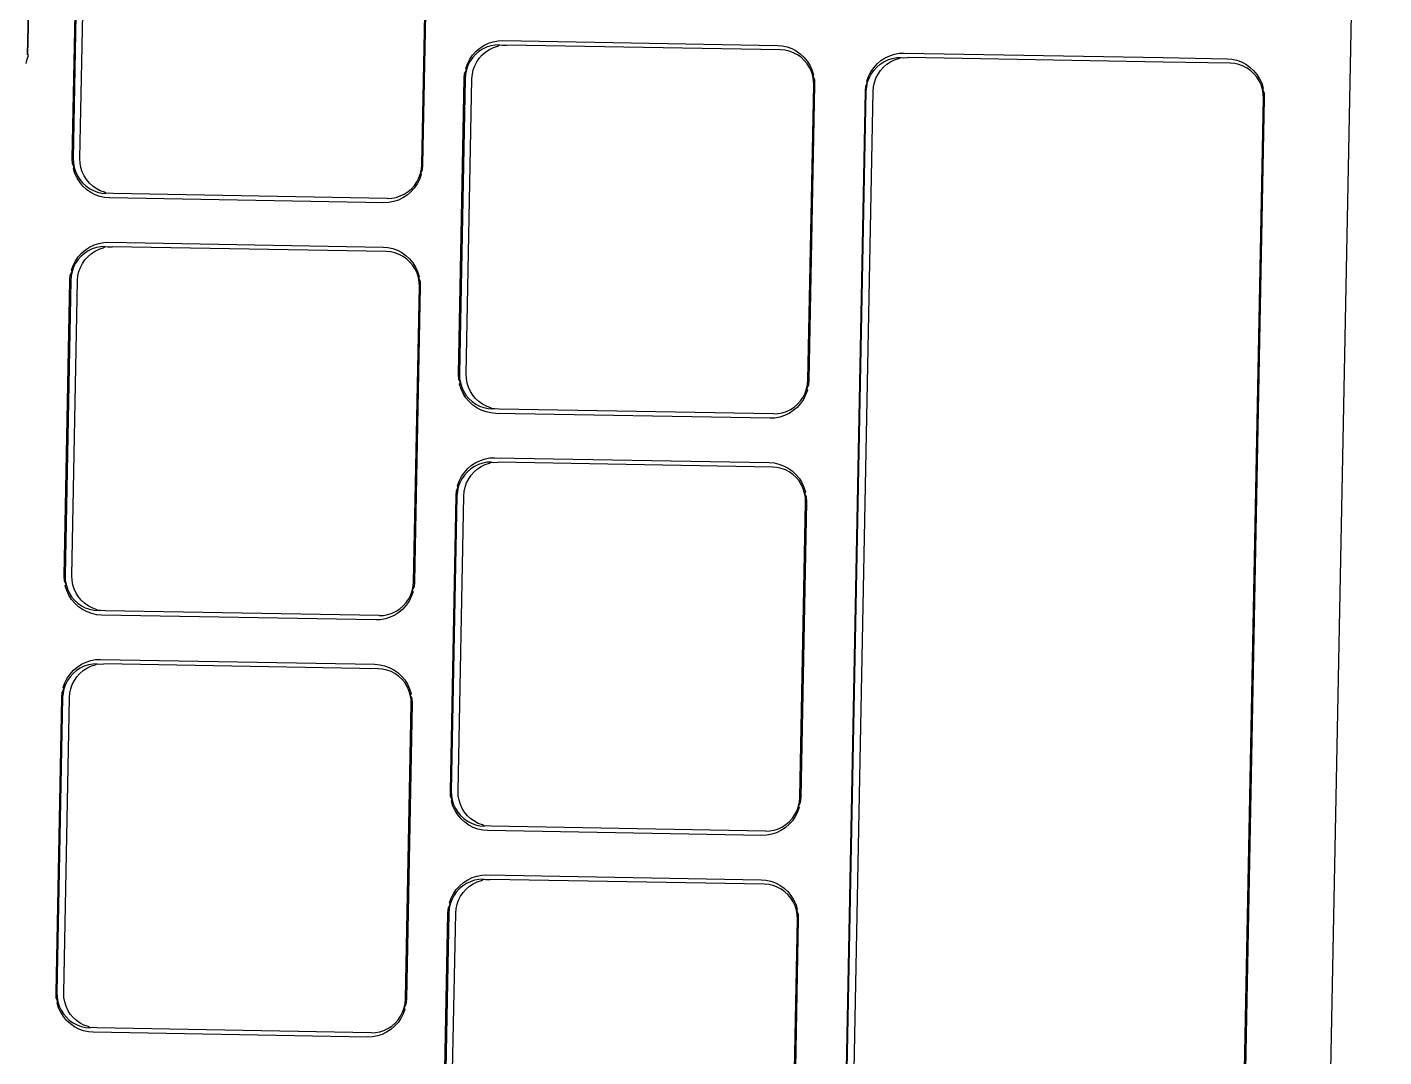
# Model space of a CAD drawing. Header units: millimetres. Extents: x 44692 to 659456, y -26273 to 96111.
# Drawn here: x 257829.9 to 257884.1, y -11850.7 to -11809.5 of the extents above; entities that cross this region are included whole.
import ezdxf

# ---------------------------------------------------------------- set-up
doc = ezdxf.new("R2010")
doc.units = ezdxf.units.MM
doc.header["$LTSCALE"] = 100
doc.layers.add('Muebles', color=112, linetype='Continuous')

msp = doc.modelspace()

# ---------------------------------------------------------------- linework, layer by layer
at = {"layer": 'Muebles'}
for p, q in [((257884.114, -11741.741), (257879.511, -11977.891)), ((257829.891, -11810.594), (257830.121, -11798.789)), ((257830.155, -11798.802), (257829.891, -11810.594)), ((257831.677, -11814.746), (257831.907, -11802.929)), ((257831.942, -11802.935), (257831.712, -11814.741)), ((257831.985, -11814.745), (257832.215, -11802.94)), ((257845.649, -11814.986), (257845.879, -11803.181)), ((257845.914, -11803.176), (257845.684, -11814.993)), ((257848.136, -11810.22), (257848.316, -11810.134)), ((257848.316, -11810.134), (257848.506, -11810.072)), ((257848.506, -11810.072), (257848.702, -11810.036)), ((257848.761, -11810.201), (257848.584, -11810.209)), ((257848.683, -11810.246), (257848.761, -11810.201)), ((257848.702, -11810.036), (257848.895, -11810.027)), ((257848.761, -11810.201), (257848.857, -11810.214)), ((257848.895, -11810.027), (257859.867, -11810.22)), ((257829.875, -11810.773), (257829.925, -11810.625)), ((257829.925, -11810.625), (257829.891, -11810.594)), ((257847.567, -11810.777), (257847.681, -11810.611)), ((257847.678, -11810.719), (257847.577, -11810.867)), ((257847.797, -11810.586), (257847.678, -11810.719)), ((257847.681, -11810.611), (257847.816, -11810.461)), ((257847.933, -11810.47), (257847.797, -11810.586)), ((257847.816, -11810.461), (257847.968, -11810.33)), ((257847.85, -11810.872), (257847.951, -11810.724)), ((257848.082, -11810.373), (257847.933, -11810.47)), ((257847.951, -11810.724), (257848.07, -11810.591)), ((257847.968, -11810.33), (257848.136, -11810.22)), ((257848.07, -11810.591), (257848.206, -11810.475)), ((257848.242, -11810.296), (257848.082, -11810.373)), ((257848.206, -11810.475), (257848.355, -11810.378)), ((257848.41, -11810.241), (257848.242, -11810.296)), ((257848.355, -11810.378), (257848.515, -11810.301)), ((257848.584, -11810.209), (257848.41, -11810.241)), ((257848.515, -11810.301), (257848.683, -11810.246)), ((257848.857, -11810.214), (257849.034, -11810.206)), ((257859.994, -11810.399), (257849.034, -11810.206)), ((257859.867, -11810.22), (257860.06, -11810.236)), ((257860.171, -11810.414), (257859.994, -11810.399)), ((257860.06, -11810.236), (257860.254, -11810.279)), ((257860.343, -11810.452), (257860.171, -11810.414)), ((257860.254, -11810.279), (257860.441, -11810.348)), ((257860.51, -11810.513), (257860.343, -11810.452)), ((257860.441, -11810.348), (257860.618, -11810.44)), ((257860.667, -11810.595), (257860.51, -11810.513)), ((257860.618, -11810.44), (257860.782, -11810.556)), ((257860.812, -11810.697), (257860.667, -11810.595)), ((257860.782, -11810.556), (257860.929, -11810.692)), ((257860.942, -11810.818), (257860.812, -11810.697)), ((257860.929, -11810.692), (257861.058, -11810.847)), ((257864.008, -11810.83), (257864.176, -11810.72)), ((257864.176, -11810.72), (257864.356, -11810.634)), ((257864.281, -11810.797), (257864.45, -11810.742)), ((257864.356, -11810.634), (257864.546, -11810.572)), ((257864.45, -11810.742), (257864.624, -11810.71)), ((257864.546, -11810.572), (257864.742, -11810.536)), ((257864.624, -11810.71), (257864.801, -11810.701)), ((257864.723, -11810.747), (257864.801, -11810.701)), ((257864.742, -11810.536), (257864.935, -11810.527)), ((257864.801, -11810.701), (257864.897, -11810.715)), ((257864.897, -11810.715), (257865.074, -11810.706)), ((257864.935, -11810.527), (257875.291, -11810.71)), ((257875.287, -11810.886), (257865.074, -11810.706)), ((257875.291, -11810.71), (257877.846, -11810.755)), ((257829.838, -11810.949), (257829.875, -11810.773)), ((257847.364, -11811.347), (257847.435, -11811.196)), ((257847.435, -11811.196), (257847.398, -11811.371)), ((257847.407, -11811.149), (257847.475, -11810.958)), ((257847.435, -11811.196), (257847.407, -11811.149)), ((257847.496, -11811.027), (257847.435, -11811.196)), ((257847.475, -11810.958), (257847.567, -11810.777)), ((257847.577, -11810.867), (257847.496, -11811.027)), ((257847.671, -11811.376), (257847.709, -11811.2)), ((257847.709, -11811.2), (257847.769, -11811.031)), ((257847.769, -11811.031), (257847.85, -11810.872)), ((257861.056, -11810.955), (257860.942, -11810.818)), ((257861.152, -11811.106), (257861.056, -11810.955)), ((257861.058, -11810.847), (257861.165, -11811.017)), ((257861.227, -11811.269), (257861.152, -11811.106)), ((257861.165, -11811.017), (257861.25, -11811.201)), ((257861.28, -11811.44), (257861.227, -11811.269)), ((257861.25, -11811.201), (257861.311, -11811.394)), ((257863.515, -11811.458), (257863.607, -11811.278)), ((257863.607, -11811.278), (257863.721, -11811.111)), ((257863.617, -11811.367), (257863.718, -11811.22)), ((257863.718, -11811.22), (257863.837, -11811.087)), ((257863.721, -11811.111), (257863.855, -11810.961)), ((257863.837, -11811.087), (257863.972, -11810.97)), ((257863.855, -11810.961), (257864.008, -11810.83)), ((257863.89, -11811.372), (257863.991, -11811.224)), ((257863.972, -11810.97), (257864.121, -11810.873)), ((257863.991, -11811.224), (257864.11, -11811.091)), ((257864.11, -11811.091), (257864.245, -11810.975)), ((257864.121, -11810.873), (257864.281, -11810.797)), ((257864.245, -11810.975), (257864.394, -11810.878)), ((257864.394, -11810.878), (257864.554, -11810.801)), ((257864.554, -11810.801), (257864.723, -11810.747)), ((257877.974, -11810.934), (257875.287, -11810.886)), ((257877.846, -11810.755), (257878.039, -11810.771)), ((257878.15, -11810.948), (257877.974, -11810.934)), ((257878.039, -11810.771), (257878.233, -11810.814)), ((257878.322, -11810.987), (257878.15, -11810.948)), ((257878.233, -11810.814), (257878.42, -11810.882)), ((257878.489, -11811.047), (257878.322, -11810.987)), ((257878.42, -11810.882), (257878.597, -11810.975)), ((257878.646, -11811.129), (257878.489, -11811.047)), ((257878.597, -11810.975), (257878.761, -11811.09)), ((257878.791, -11811.232), (257878.646, -11811.129)), ((257878.761, -11811.09), (257878.908, -11811.226)), ((257878.921, -11811.353), (257878.791, -11811.232)), ((257878.908, -11811.226), (257879.037, -11811.381)), ((257847.117, -11823.361), (257847.348, -11811.544)), ((257847.383, -11811.55), (257847.152, -11823.356)), ((257847.348, -11811.544), (257847.364, -11811.347)), ((257847.398, -11811.371), (257847.383, -11811.55)), ((257847.425, -11823.36), (257847.656, -11811.555)), ((257847.656, -11811.555), (257847.671, -11811.376)), ((257861.089, -11823.601), (257861.319, -11811.796)), ((257861.355, -11811.791), (257861.124, -11823.608)), ((257861.311, -11811.394), (257861.28, -11811.44)), ((257861.311, -11811.617), (257861.28, -11811.44)), ((257861.28, -11811.44), (257861.346, -11811.594)), ((257861.319, -11811.796), (257861.311, -11811.617)), ((257861.346, -11811.594), (257861.355, -11811.791)), ((257863.404, -11811.848), (257863.475, -11811.696)), ((257863.437, -11811.872), (257863.475, -11811.696)), ((257863.447, -11811.649), (257863.515, -11811.458)), ((257863.475, -11811.696), (257863.447, -11811.649)), ((257863.475, -11811.696), (257863.535, -11811.527)), ((257863.535, -11811.527), (257863.617, -11811.367)), ((257863.71, -11811.876), (257863.748, -11811.701)), ((257863.748, -11811.701), (257863.808, -11811.532)), ((257863.808, -11811.532), (257863.89, -11811.372)), ((257879.035, -11811.49), (257878.921, -11811.353)), ((257879.131, -11811.641), (257879.035, -11811.49)), ((257879.037, -11811.381), (257879.144, -11811.552)), ((257879.206, -11811.803), (257879.131, -11811.641)), ((257879.144, -11811.552), (257879.229, -11811.735)), ((257879.259, -11811.974), (257879.206, -11811.803)), ((257879.229, -11811.735), (257879.29, -11811.929)), ((257861.857, -11890.534), (257863.387, -11812.044)), ((257861.893, -11890.529), (257863.422, -11812.051)), ((257862.166, -11890.534), (257863.695, -11812.055)), ((257863.387, -11812.044), (257863.404, -11811.848)), ((257863.422, -11812.051), (257863.437, -11811.872)), ((257863.695, -11812.055), (257863.71, -11811.876)), ((257877.769, -11890.809), (257879.298, -11812.331)), ((257879.334, -11812.325), (257877.804, -11890.815)), ((257879.29, -11811.929), (257879.259, -11811.974)), ((257879.29, -11812.151), (257879.259, -11811.974)), ((257879.259, -11811.974), (257879.325, -11812.128)), ((257879.298, -11812.331), (257879.29, -11812.151)), ((257879.325, -11812.128), (257879.334, -11812.325)), ((257831.685, -11814.943), (257831.677, -11814.746)), ((257831.751, -11815.097), (257831.685, -11814.943)), ((257831.712, -11814.741), (257831.72, -11814.92)), ((257831.72, -11814.92), (257831.751, -11815.097)), ((257831.993, -11814.925), (257831.985, -11814.745)), ((257832.024, -11815.102), (257831.993, -11814.925)), ((257845.634, -11815.165), (257845.649, -11814.986)), ((257845.684, -11814.993), (257845.667, -11815.189)), ((257831.721, -11815.143), (257831.751, -11815.097)), ((257831.781, -11815.336), (257831.721, -11815.143)), ((257831.751, -11815.097), (257831.804, -11815.268)), ((257831.866, -11815.519), (257831.781, -11815.336)), ((257831.804, -11815.268), (257831.879, -11815.43)), ((257831.973, -11815.69), (257831.866, -11815.519)), ((257831.879, -11815.43), (257831.975, -11815.581)), ((257831.975, -11815.581), (257832.089, -11815.719)), ((257832.077, -11815.273), (257832.024, -11815.102)), ((257832.153, -11815.435), (257832.077, -11815.273)), ((257832.248, -11815.586), (257832.153, -11815.435)), ((257832.362, -11815.723), (257832.248, -11815.586)), ((257845.454, -11815.67), (257845.535, -11815.51)), ((257845.556, -11815.579), (257845.464, -11815.759)), ((257845.535, -11815.51), (257845.596, -11815.341)), ((257845.624, -11815.388), (257845.556, -11815.579)), ((257845.596, -11815.341), (257845.634, -11815.165)), ((257845.667, -11815.189), (257845.596, -11815.341)), ((257845.596, -11815.341), (257845.624, -11815.388)), ((257832.102, -11815.845), (257831.973, -11815.69)), ((257832.089, -11815.719), (257832.219, -11815.839)), ((257832.249, -11815.981), (257832.102, -11815.845)), ((257832.219, -11815.839), (257832.364, -11815.942)), ((257832.413, -11816.096), (257832.249, -11815.981)), ((257832.492, -11815.844), (257832.362, -11815.723)), ((257832.364, -11815.942), (257832.521, -11816.024)), ((257832.59, -11816.189), (257832.413, -11816.096)), ((257832.637, -11815.947), (257832.492, -11815.844)), ((257832.521, -11816.024), (257832.688, -11816.085)), ((257832.795, -11816.029), (257832.637, -11815.947)), ((257832.688, -11816.085), (257832.86, -11816.123)), ((257832.961, -11816.089), (257832.795, -11816.029)), ((257832.86, -11816.123), (257833.037, -11816.138)), ((257833.037, -11816.138), (257832.961, -11816.089)), ((257833.134, -11816.128), (257833.037, -11816.138)), ((257833.31, -11816.142), (257833.134, -11816.128)), ((257844.27, -11816.336), (257833.31, -11816.142)), ((257844.789, -11816.24), (257844.95, -11816.164)), ((257844.95, -11816.164), (257845.099, -11816.067)), ((257845.216, -11816.076), (257845.063, -11816.207)), ((257845.099, -11816.067), (257845.234, -11815.95)), ((257845.35, -11815.926), (257845.216, -11816.076)), ((257845.234, -11815.95), (257845.353, -11815.817)), ((257845.464, -11815.759), (257845.35, -11815.926)), ((257845.353, -11815.817), (257845.454, -11815.67)), ((257832.777, -11816.257), (257832.59, -11816.189)), ((257832.971, -11816.3), (257832.777, -11816.257)), ((257833.164, -11816.316), (257832.971, -11816.3)), ((257844.136, -11816.51), (257833.164, -11816.316)), ((257844.329, -11816.501), (257844.136, -11816.51)), ((257844.27, -11816.336), (257844.447, -11816.327)), ((257844.525, -11816.465), (257844.329, -11816.501)), ((257844.447, -11816.327), (257844.621, -11816.295)), ((257844.715, -11816.403), (257844.525, -11816.465)), ((257844.621, -11816.295), (257844.789, -11816.24)), ((257844.895, -11816.317), (257844.715, -11816.403)), ((257845.063, -11816.207), (257844.895, -11816.317)), ((257832.202, -11818.392), (257832.37, -11818.283)), ((257832.37, -11818.283), (257832.551, -11818.196)), ((257832.645, -11818.304), (257832.476, -11818.359)), ((257832.551, -11818.196), (257832.74, -11818.135)), ((257832.819, -11818.272), (257832.645, -11818.304)), ((257832.74, -11818.135), (257832.936, -11818.099)), ((257832.749, -11818.364), (257832.918, -11818.309)), ((257832.995, -11818.264), (257832.819, -11818.272)), ((257832.918, -11818.309), (257832.995, -11818.264)), ((257832.936, -11818.099), (257833.13, -11818.089)), ((257832.995, -11818.264), (257833.092, -11818.277)), ((257833.092, -11818.277), (257833.268, -11818.268)), ((257833.13, -11818.089), (257844.101, -11818.283)), ((257844.229, -11818.462), (257833.268, -11818.268)), ((257844.101, -11818.283), (257844.294, -11818.299)), ((257844.294, -11818.299), (257844.488, -11818.342)), ((257831.709, -11819.02), (257831.801, -11818.84)), ((257831.801, -11818.84), (257831.915, -11818.673)), ((257831.912, -11818.782), (257831.811, -11818.929)), ((257832.032, -11818.649), (257831.912, -11818.782)), ((257831.915, -11818.673), (257832.05, -11818.523)), ((257832.167, -11818.533), (257832.032, -11818.649)), ((257832.05, -11818.523), (257832.202, -11818.392)), ((257832.084, -11818.934), (257832.185, -11818.787)), ((257832.316, -11818.436), (257832.167, -11818.533)), ((257832.185, -11818.787), (257832.305, -11818.654)), ((257832.305, -11818.654), (257832.44, -11818.538)), ((257832.476, -11818.359), (257832.316, -11818.436)), ((257832.44, -11818.538), (257832.589, -11818.44)), ((257832.589, -11818.44), (257832.749, -11818.364)), ((257844.405, -11818.477), (257844.229, -11818.462)), ((257844.578, -11818.515), (257844.405, -11818.477)), ((257844.488, -11818.342), (257844.676, -11818.41)), ((257844.744, -11818.575), (257844.578, -11818.515)), ((257844.676, -11818.41), (257844.853, -11818.503)), ((257844.901, -11818.658), (257844.744, -11818.575)), ((257844.853, -11818.503), (257845.016, -11818.618)), ((257845.046, -11818.76), (257844.901, -11818.658)), ((257845.016, -11818.618), (257845.163, -11818.755)), ((257845.177, -11818.881), (257845.046, -11818.76)), ((257845.163, -11818.755), (257845.292, -11818.909)), ((257845.291, -11819.018), (257845.177, -11818.881)), ((257831.582, -11819.606), (257831.598, -11819.41)), ((257831.598, -11819.41), (257831.67, -11819.258)), ((257831.67, -11819.258), (257831.632, -11819.434)), ((257831.641, -11819.211), (257831.709, -11819.02)), ((257831.67, -11819.258), (257831.641, -11819.211)), ((257831.73, -11819.089), (257831.67, -11819.258)), ((257831.811, -11818.929), (257831.73, -11819.089)), ((257831.905, -11819.439), (257831.943, -11819.263)), ((257831.943, -11819.263), (257832.003, -11819.094)), ((257832.003, -11819.094), (257832.084, -11818.934)), ((257845.386, -11819.169), (257845.291, -11819.018)), ((257845.292, -11818.909), (257845.4, -11819.08)), ((257845.461, -11819.331), (257845.386, -11819.169)), ((257845.4, -11819.08), (257845.484, -11819.263)), ((257845.515, -11819.503), (257845.461, -11819.331)), ((257845.484, -11819.263), (257845.545, -11819.457)), ((257831.352, -11831.424), (257831.582, -11819.606)), ((257831.617, -11819.613), (257831.387, -11831.418)), ((257831.632, -11819.434), (257831.617, -11819.613)), ((257831.66, -11831.423), (257831.89, -11819.618)), ((257831.89, -11819.618), (257831.905, -11819.439)), ((257845.324, -11831.664), (257845.554, -11819.859)), ((257845.589, -11819.854), (257845.358, -11831.671)), ((257845.545, -11819.457), (257845.515, -11819.503)), ((257845.546, -11819.679), (257845.515, -11819.503)), ((257845.515, -11819.503), (257845.58, -11819.657)), ((257845.554, -11819.859), (257845.546, -11819.679)), ((257845.58, -11819.657), (257845.589, -11819.854)), ((257847.126, -11823.558), (257847.117, -11823.361)), ((257847.192, -11823.712), (257847.126, -11823.558)), ((257847.152, -11823.356), (257847.16, -11823.535)), ((257847.16, -11823.535), (257847.192, -11823.712)), ((257847.161, -11823.758), (257847.192, -11823.712)), ((257847.222, -11823.951), (257847.161, -11823.758)), ((257847.192, -11823.712), (257847.245, -11823.883)), ((257847.434, -11823.54), (257847.425, -11823.36)), ((257847.465, -11823.717), (257847.434, -11823.54)), ((257847.518, -11823.888), (257847.465, -11823.717)), ((257861.074, -11823.781), (257861.089, -11823.601)), ((257861.124, -11823.608), (257861.108, -11823.805)), ((257847.306, -11824.135), (257847.222, -11823.951)), ((257847.245, -11823.883), (257847.32, -11824.045)), ((257847.414, -11824.305), (257847.306, -11824.135)), ((257847.32, -11824.045), (257847.415, -11824.197)), ((257847.543, -11824.46), (257847.414, -11824.305)), ((257847.415, -11824.197), (257847.529, -11824.334)), ((257847.593, -11824.05), (257847.518, -11823.888)), ((257847.688, -11824.201), (257847.593, -11824.05)), ((257847.802, -11824.338), (257847.688, -11824.201)), ((257860.794, -11824.433), (257860.895, -11824.285)), ((257860.895, -11824.285), (257860.976, -11824.125)), ((257860.997, -11824.194), (257860.905, -11824.374)), ((257860.976, -11824.125), (257861.036, -11823.956)), ((257861.065, -11824.003), (257860.997, -11824.194)), ((257861.036, -11823.956), (257861.074, -11823.781)), ((257861.108, -11823.805), (257861.036, -11823.956)), ((257861.036, -11823.956), (257861.065, -11824.003)), ((257847.529, -11824.334), (257847.66, -11824.454)), ((257847.69, -11824.596), (257847.543, -11824.46)), ((257847.66, -11824.454), (257847.805, -11824.557)), ((257847.853, -11824.711), (257847.69, -11824.596)), ((257847.933, -11824.459), (257847.802, -11824.338)), ((257847.805, -11824.557), (257847.962, -11824.639)), ((257848.03, -11824.804), (257847.853, -11824.711)), ((257848.078, -11824.562), (257847.933, -11824.459)), ((257847.962, -11824.639), (257848.128, -11824.7)), ((257848.218, -11824.872), (257848.03, -11824.804)), ((257848.235, -11824.644), (257848.078, -11824.562)), ((257848.128, -11824.7), (257848.301, -11824.738)), ((257848.401, -11824.705), (257848.235, -11824.644)), ((257848.301, -11824.738), (257848.477, -11824.753)), ((257848.477, -11824.753), (257848.401, -11824.705)), ((257848.574, -11824.743), (257848.477, -11824.753)), ((257848.75, -11824.758), (257848.574, -11824.743)), ((257859.711, -11824.951), (257848.75, -11824.758)), ((257860.23, -11824.855), (257860.39, -11824.779)), ((257860.504, -11824.822), (257860.336, -11824.932)), ((257860.39, -11824.779), (257860.539, -11824.682)), ((257860.656, -11824.691), (257860.504, -11824.822)), ((257860.539, -11824.682), (257860.674, -11824.566)), ((257860.791, -11824.541), (257860.656, -11824.691)), ((257860.674, -11824.566), (257860.794, -11824.433)), ((257860.905, -11824.374), (257860.791, -11824.541)), ((257848.412, -11824.915), (257848.218, -11824.872)), ((257848.605, -11824.932), (257848.412, -11824.915)), ((257859.576, -11825.125), (257848.605, -11824.932)), ((257859.77, -11825.116), (257859.576, -11825.125)), ((257859.711, -11824.951), (257859.887, -11824.942)), ((257859.966, -11825.08), (257859.77, -11825.116)), ((257859.887, -11824.942), (257860.062, -11824.91)), ((257860.155, -11825.018), (257859.966, -11825.08)), ((257860.062, -11824.91), (257860.23, -11824.855)), ((257860.336, -11824.932), (257860.155, -11825.018)), ((257847.49, -11827.138), (257847.643, -11827.007)), ((257847.643, -11827.007), (257847.811, -11826.898)), ((257847.917, -11826.974), (257847.756, -11827.051)), ((257847.811, -11826.898), (257847.991, -11826.812)), ((257848.085, -11826.919), (257847.917, -11826.974)), ((257847.991, -11826.812), (257848.181, -11826.75)), ((257848.029, -11827.055), (257848.19, -11826.979)), ((257848.259, -11826.887), (257848.085, -11826.919)), ((257848.181, -11826.75), (257848.377, -11826.714)), ((257848.19, -11826.979), (257848.358, -11826.924)), ((257848.436, -11826.879), (257848.259, -11826.887)), ((257848.358, -11826.924), (257848.436, -11826.879)), ((257848.377, -11826.714), (257848.57, -11826.704)), ((257848.436, -11826.879), (257848.532, -11826.892)), ((257848.532, -11826.892), (257848.709, -11826.883)), ((257848.57, -11826.704), (257859.542, -11826.898)), ((257859.669, -11827.077), (257848.709, -11826.883)), ((257859.542, -11826.898), (257859.735, -11826.914)), ((257859.735, -11826.914), (257859.929, -11826.957)), ((257859.929, -11826.957), (257860.116, -11827.025)), ((257847.15, -11827.635), (257847.242, -11827.455)), ((257847.252, -11827.545), (257847.171, -11827.704)), ((257847.242, -11827.455), (257847.356, -11827.288)), ((257847.353, -11827.397), (257847.252, -11827.545)), ((257847.472, -11827.264), (257847.353, -11827.397)), ((257847.356, -11827.288), (257847.49, -11827.138)), ((257847.444, -11827.709), (257847.525, -11827.549)), ((257847.607, -11827.148), (257847.472, -11827.264)), ((257847.525, -11827.549), (257847.626, -11827.402)), ((257847.756, -11827.051), (257847.607, -11827.148)), ((257847.626, -11827.402), (257847.745, -11827.269)), ((257847.745, -11827.269), (257847.881, -11827.153)), ((257847.881, -11827.153), (257848.029, -11827.055)), ((257859.846, -11827.092), (257859.669, -11827.077)), ((257860.018, -11827.13), (257859.846, -11827.092)), ((257860.185, -11827.19), (257860.018, -11827.13)), ((257860.116, -11827.025), (257860.293, -11827.118)), ((257860.342, -11827.273), (257860.185, -11827.19)), ((257860.293, -11827.118), (257860.457, -11827.233)), ((257860.487, -11827.375), (257860.342, -11827.273)), ((257860.457, -11827.233), (257860.604, -11827.37)), ((257860.617, -11827.496), (257860.487, -11827.375)), ((257860.604, -11827.37), (257860.733, -11827.524)), ((257860.731, -11827.633), (257860.617, -11827.496)), ((257860.733, -11827.524), (257860.84, -11827.695)), ((257847.022, -11828.222), (257847.039, -11828.025)), ((257847.039, -11828.025), (257847.11, -11827.873)), ((257847.072, -11828.049), (257847.057, -11828.228)), ((257847.11, -11827.873), (257847.072, -11828.049)), ((257847.082, -11827.827), (257847.15, -11827.635)), ((257847.11, -11827.873), (257847.082, -11827.827)), ((257847.171, -11827.704), (257847.11, -11827.873)), ((257847.33, -11828.233), (257847.346, -11828.054)), ((257847.346, -11828.054), (257847.383, -11827.878)), ((257847.383, -11827.878), (257847.444, -11827.709)), ((257860.827, -11827.784), (257860.731, -11827.633)), ((257860.902, -11827.947), (257860.827, -11827.784)), ((257860.84, -11827.695), (257860.925, -11827.878)), ((257860.955, -11828.118), (257860.902, -11827.947)), ((257860.925, -11827.878), (257860.985, -11828.072)), ((257860.985, -11828.072), (257860.955, -11828.118)), ((257846.792, -11840.039), (257847.022, -11828.222)), ((257847.057, -11828.228), (257846.827, -11840.033)), ((257847.1, -11840.038), (257847.33, -11828.233)), ((257860.764, -11840.279), (257860.994, -11828.474)), ((257861.029, -11828.469), (257860.799, -11840.286)), ((257860.986, -11828.294), (257860.955, -11828.118)), ((257860.955, -11828.118), (257861.021, -11828.272)), ((257860.994, -11828.474), (257860.986, -11828.294)), ((257861.021, -11828.272), (257861.029, -11828.469)), ((257831.36, -11831.621), (257831.352, -11831.424)), ((257831.426, -11831.775), (257831.36, -11831.621)), ((257831.387, -11831.418), (257831.395, -11831.598)), ((257831.395, -11831.598), (257831.426, -11831.775)), ((257831.396, -11831.82), (257831.426, -11831.775)), ((257831.456, -11832.014), (257831.396, -11831.82)), ((257831.426, -11831.775), (257831.479, -11831.946)), ((257831.668, -11831.603), (257831.66, -11831.423)), ((257831.699, -11831.779), (257831.668, -11831.603)), ((257831.752, -11831.95), (257831.699, -11831.779)), ((257845.271, -11832.019), (257845.308, -11831.843)), ((257845.342, -11831.867), (257845.271, -11832.019)), ((257845.308, -11831.843), (257845.324, -11831.664)), ((257845.358, -11831.671), (257845.342, -11831.867)), ((257831.541, -11832.197), (257831.456, -11832.014)), ((257831.479, -11831.946), (257831.554, -11832.108)), ((257831.648, -11832.368), (257831.541, -11832.197)), ((257831.554, -11832.108), (257831.65, -11832.259)), ((257831.777, -11832.522), (257831.648, -11832.368)), ((257831.65, -11832.259), (257831.764, -11832.396)), ((257831.827, -11832.113), (257831.752, -11831.95)), ((257831.764, -11832.396), (257831.894, -11832.517)), ((257831.923, -11832.264), (257831.827, -11832.113)), ((257832.037, -11832.401), (257831.923, -11832.264)), ((257832.167, -11832.522), (257832.037, -11832.401)), ((257845.139, -11832.437), (257845.025, -11832.604)), ((257845.028, -11832.495), (257845.129, -11832.348)), ((257845.129, -11832.348), (257845.21, -11832.188)), ((257845.231, -11832.257), (257845.139, -11832.437)), ((257845.21, -11832.188), (257845.271, -11832.019)), ((257845.299, -11832.066), (257845.231, -11832.257)), ((257845.271, -11832.019), (257845.299, -11832.066)), ((257831.924, -11832.659), (257831.777, -11832.522)), ((257831.894, -11832.517), (257832.039, -11832.619)), ((257832.088, -11832.774), (257831.924, -11832.659)), ((257832.039, -11832.619), (257832.196, -11832.702)), ((257832.265, -11832.867), (257832.088, -11832.774)), ((257832.312, -11832.624), (257832.167, -11832.522)), ((257832.196, -11832.702), (257832.363, -11832.762)), ((257832.452, -11832.935), (257832.265, -11832.867)), ((257832.469, -11832.707), (257832.312, -11832.624)), ((257832.363, -11832.762), (257832.535, -11832.801)), ((257832.646, -11832.978), (257832.452, -11832.935)), ((257832.636, -11832.767), (257832.469, -11832.707)), ((257832.535, -11832.801), (257832.712, -11832.815)), ((257832.712, -11832.815), (257832.636, -11832.767)), ((257832.839, -11832.994), (257832.646, -11832.978)), ((257832.808, -11832.805), (257832.712, -11832.815)), ((257832.985, -11832.82), (257832.808, -11832.805)), ((257843.945, -11833.014), (257832.985, -11832.82)), ((257844.122, -11833.005), (257844.296, -11832.973)), ((257844.296, -11832.973), (257844.464, -11832.918)), ((257844.464, -11832.918), (257844.625, -11832.841)), ((257844.738, -11832.885), (257844.57, -11832.994)), ((257844.625, -11832.841), (257844.773, -11832.744)), ((257844.891, -11832.754), (257844.738, -11832.885)), ((257844.773, -11832.744), (257844.909, -11832.628)), ((257845.025, -11832.604), (257844.891, -11832.754)), ((257844.909, -11832.628), (257845.028, -11832.495)), ((257843.811, -11833.188), (257832.839, -11832.994)), ((257844.004, -11833.178), (257843.811, -11833.188)), ((257843.945, -11833.014), (257844.122, -11833.005)), ((257844.2, -11833.142), (257844.004, -11833.178)), ((257844.39, -11833.081), (257844.2, -11833.142)), ((257844.57, -11832.994), (257844.39, -11833.081)), ((257831.725, -11835.201), (257831.877, -11835.07)), ((257831.991, -11835.113), (257831.842, -11835.211)), ((257831.877, -11835.07), (257832.045, -11834.961)), ((257832.151, -11835.037), (257831.991, -11835.113)), ((257832.045, -11834.961), (257832.226, -11834.874)), ((257832.115, -11835.215), (257832.264, -11835.118)), ((257832.319, -11834.982), (257832.151, -11835.037)), ((257832.226, -11834.874), (257832.415, -11834.812)), ((257832.264, -11835.118), (257832.424, -11835.041)), ((257832.494, -11834.95), (257832.319, -11834.982)), ((257832.415, -11834.812), (257832.611, -11834.776)), ((257832.424, -11835.041), (257832.592, -11834.987)), ((257832.67, -11834.941), (257832.494, -11834.95)), ((257832.592, -11834.987), (257832.67, -11834.941)), ((257832.611, -11834.776), (257832.805, -11834.767)), ((257832.67, -11834.941), (257832.767, -11834.955)), ((257832.767, -11834.955), (257832.943, -11834.946)), ((257832.805, -11834.767), (257843.776, -11834.961)), ((257843.904, -11835.139), (257832.943, -11834.946)), ((257843.776, -11834.961), (257843.969, -11834.977)), ((257844.08, -11835.154), (257843.904, -11835.139)), ((257843.969, -11834.977), (257844.163, -11835.02)), ((257844.253, -11835.192), (257844.08, -11835.154)), ((257844.163, -11835.02), (257844.351, -11835.088)), ((257844.351, -11835.088), (257844.528, -11835.181)), ((257831.384, -11835.698), (257831.476, -11835.518)), ((257831.486, -11835.607), (257831.405, -11835.767)), ((257831.476, -11835.518), (257831.59, -11835.351)), ((257831.587, -11835.46), (257831.486, -11835.607)), ((257831.707, -11835.327), (257831.587, -11835.46)), ((257831.59, -11835.351), (257831.725, -11835.201)), ((257831.678, -11835.772), (257831.759, -11835.612)), ((257831.842, -11835.211), (257831.707, -11835.327)), ((257831.759, -11835.612), (257831.86, -11835.464)), ((257831.86, -11835.464), (257831.98, -11835.331)), ((257831.98, -11835.331), (257832.115, -11835.215)), ((257844.419, -11835.253), (257844.253, -11835.192)), ((257844.576, -11835.335), (257844.419, -11835.253)), ((257844.528, -11835.181), (257844.691, -11835.296)), ((257844.721, -11835.438), (257844.576, -11835.335)), ((257844.691, -11835.296), (257844.838, -11835.432)), ((257844.852, -11835.559), (257844.721, -11835.438)), ((257844.838, -11835.432), (257844.967, -11835.587)), ((257844.966, -11835.696), (257844.852, -11835.559)), ((257845.061, -11835.847), (257844.966, -11835.696)), ((257844.967, -11835.587), (257845.074, -11835.758)), ((257831.257, -11836.284), (257831.273, -11836.088)), ((257831.273, -11836.088), (257831.345, -11835.936)), ((257831.307, -11836.112), (257831.292, -11836.291)), ((257831.345, -11835.936), (257831.307, -11836.112)), ((257831.316, -11835.889), (257831.384, -11835.698)), ((257831.345, -11835.936), (257831.316, -11835.889)), ((257831.405, -11835.767), (257831.345, -11835.936)), ((257831.565, -11836.295), (257831.58, -11836.116)), ((257831.58, -11836.116), (257831.618, -11835.941)), ((257831.618, -11835.941), (257831.678, -11835.772)), ((257845.136, -11836.009), (257845.061, -11835.847)), ((257845.074, -11835.758), (257845.159, -11835.941)), ((257845.189, -11836.18), (257845.136, -11836.009)), ((257845.159, -11835.941), (257845.22, -11836.134)), ((257845.22, -11836.134), (257845.189, -11836.18)), ((257845.22, -11836.357), (257845.189, -11836.18)), ((257845.189, -11836.18), (257845.255, -11836.334)), ((257831.026, -11848.101), (257831.257, -11836.284)), ((257831.292, -11836.291), (257831.062, -11848.096)), ((257831.335, -11848.101), (257831.565, -11836.295)), ((257844.998, -11848.342), (257845.229, -11836.537)), ((257845.264, -11836.531), (257845.033, -11848.348)), ((257845.229, -11836.537), (257845.22, -11836.357)), ((257845.255, -11836.334), (257845.264, -11836.531)), ((257846.827, -11840.033), (257846.835, -11840.213)), ((257846.801, -11840.236), (257846.792, -11840.039)), ((257846.866, -11840.39), (257846.801, -11840.236)), ((257846.835, -11840.213), (257846.866, -11840.39)), ((257846.836, -11840.435), (257846.866, -11840.39)), ((257846.897, -11840.629), (257846.836, -11840.435)), ((257846.866, -11840.39), (257846.92, -11840.561)), ((257846.92, -11840.561), (257846.995, -11840.723)), ((257847.108, -11840.218), (257847.1, -11840.038)), ((257847.139, -11840.394), (257847.108, -11840.218)), ((257847.193, -11840.566), (257847.139, -11840.394)), ((257847.268, -11840.728), (257847.193, -11840.566)), ((257860.711, -11840.634), (257860.749, -11840.458)), ((257860.783, -11840.482), (257860.711, -11840.634)), ((257860.749, -11840.458), (257860.764, -11840.279)), ((257860.799, -11840.286), (257860.783, -11840.482)), ((257846.981, -11840.812), (257846.897, -11840.629)), ((257847.089, -11840.983), (257846.981, -11840.812)), ((257846.995, -11840.723), (257847.09, -11840.874)), ((257847.218, -11841.138), (257847.089, -11840.983)), ((257847.09, -11840.874), (257847.204, -11841.011)), ((257847.204, -11841.011), (257847.335, -11841.132)), ((257847.363, -11840.879), (257847.268, -11840.728)), ((257847.477, -11841.016), (257847.363, -11840.879)), ((257847.608, -11841.137), (257847.477, -11841.016)), ((257860.349, -11841.243), (257860.469, -11841.11)), ((257860.58, -11841.052), (257860.466, -11841.219)), ((257860.469, -11841.11), (257860.57, -11840.963)), ((257860.57, -11840.963), (257860.651, -11840.803)), ((257860.672, -11840.872), (257860.58, -11841.052)), ((257860.651, -11840.803), (257860.711, -11840.634)), ((257860.74, -11840.681), (257860.672, -11840.872)), ((257860.711, -11840.634), (257860.74, -11840.681)), ((257847.365, -11841.274), (257847.218, -11841.138)), ((257847.335, -11841.132), (257847.48, -11841.235)), ((257847.528, -11841.389), (257847.365, -11841.274)), ((257847.48, -11841.235), (257847.637, -11841.317)), ((257847.705, -11841.482), (257847.528, -11841.389)), ((257847.753, -11841.239), (257847.608, -11841.137)), ((257847.637, -11841.317), (257847.803, -11841.378)), ((257847.893, -11841.55), (257847.705, -11841.482)), ((257847.91, -11841.322), (257847.753, -11841.239)), ((257847.803, -11841.378), (257847.976, -11841.416)), ((257848.087, -11841.593), (257847.893, -11841.55)), ((257848.076, -11841.382), (257847.91, -11841.322)), ((257847.976, -11841.416), (257848.152, -11841.43)), ((257848.152, -11841.43), (257848.076, -11841.382)), ((257848.28, -11841.609), (257848.087, -11841.593)), ((257848.249, -11841.42), (257848.152, -11841.43)), ((257848.425, -11841.435), (257848.249, -11841.42)), ((257859.251, -11841.803), (257848.28, -11841.609)), ((257859.386, -11841.629), (257848.425, -11841.435)), ((257859.386, -11841.629), (257859.562, -11841.62)), ((257859.562, -11841.62), (257859.736, -11841.588)), ((257859.736, -11841.588), (257859.905, -11841.533)), ((257860.011, -11841.609), (257859.83, -11841.696)), ((257859.905, -11841.533), (257860.065, -11841.457)), ((257860.179, -11841.5), (257860.011, -11841.609)), ((257860.065, -11841.457), (257860.214, -11841.359)), ((257860.331, -11841.369), (257860.179, -11841.5)), ((257860.214, -11841.359), (257860.349, -11841.243)), ((257860.466, -11841.219), (257860.331, -11841.369)), ((257859.445, -11841.793), (257859.251, -11841.803)), ((257859.641, -11841.757), (257859.445, -11841.793)), ((257859.83, -11841.696), (257859.641, -11841.757)), ((257847.031, -11843.966), (257847.165, -11843.816)), ((257847.282, -11843.826), (257847.147, -11843.942)), ((257847.165, -11843.816), (257847.318, -11843.685)), ((257847.431, -11843.728), (257847.282, -11843.826)), ((257847.318, -11843.685), (257847.486, -11843.576)), ((257847.42, -11843.947), (257847.555, -11843.83)), ((257847.591, -11843.652), (257847.431, -11843.728)), ((257847.486, -11843.576), (257847.666, -11843.489)), ((257847.555, -11843.83), (257847.704, -11843.733)), ((257847.76, -11843.597), (257847.591, -11843.652)), ((257847.666, -11843.489), (257847.856, -11843.428)), ((257847.704, -11843.733), (257847.865, -11843.657)), ((257847.934, -11843.565), (257847.76, -11843.597)), ((257847.856, -11843.428), (257848.052, -11843.392)), ((257847.865, -11843.657), (257848.033, -11843.602)), ((257848.111, -11843.556), (257847.934, -11843.565)), ((257848.033, -11843.602), (257848.111, -11843.556)), ((257848.052, -11843.392), (257848.245, -11843.382)), ((257848.111, -11843.556), (257848.207, -11843.57)), ((257848.207, -11843.57), (257848.384, -11843.561)), ((257848.245, -11843.382), (257859.217, -11843.576)), ((257859.344, -11843.755), (257848.384, -11843.561)), ((257859.217, -11843.576), (257859.41, -11843.592)), ((257859.52, -11843.769), (257859.344, -11843.755)), ((257859.41, -11843.592), (257859.604, -11843.635)), ((257859.693, -11843.807), (257859.52, -11843.769)), ((257859.604, -11843.635), (257859.791, -11843.703)), ((257859.859, -11843.868), (257859.693, -11843.807)), ((257859.791, -11843.703), (257859.968, -11843.796)), ((257859.968, -11843.796), (257860.132, -11843.911)), ((257846.757, -11844.504), (257846.825, -11844.313)), ((257846.825, -11844.313), (257846.917, -11844.133)), ((257846.927, -11844.222), (257846.845, -11844.382)), ((257846.917, -11844.133), (257847.031, -11843.966)), ((257847.028, -11844.075), (257846.927, -11844.222)), ((257847.147, -11843.942), (257847.028, -11844.075)), ((257847.119, -11844.387), (257847.2, -11844.227)), ((257847.2, -11844.227), (257847.301, -11844.08)), ((257847.301, -11844.08), (257847.42, -11843.947)), ((257860.017, -11843.95), (257859.859, -11843.868)), ((257860.162, -11844.053), (257860.017, -11843.95)), ((257860.132, -11843.911), (257860.279, -11844.047)), ((257860.292, -11844.174), (257860.162, -11844.053)), ((257860.279, -11844.047), (257860.408, -11844.202)), ((257860.406, -11844.311), (257860.292, -11844.174)), ((257860.501, -11844.462), (257860.406, -11844.311)), ((257860.408, -11844.202), (257860.515, -11844.373)), ((257860.515, -11844.373), (257860.6, -11844.556)), ((257846.467, -11856.716), (257846.697, -11844.899)), ((257846.732, -11844.906), (257846.502, -11856.711)), ((257846.697, -11844.899), (257846.714, -11844.703)), ((257846.714, -11844.703), (257846.785, -11844.551)), ((257846.747, -11844.727), (257846.732, -11844.906)), ((257846.785, -11844.551), (257846.747, -11844.727)), ((257846.785, -11844.551), (257846.757, -11844.504)), ((257846.775, -11856.716), (257847.005, -11844.911)), ((257846.845, -11844.382), (257846.785, -11844.551)), ((257847.005, -11844.911), (257847.02, -11844.732)), ((257847.02, -11844.732), (257847.058, -11844.556)), ((257847.058, -11844.556), (257847.119, -11844.387)), ((257860.577, -11844.624), (257860.501, -11844.462)), ((257860.63, -11844.795), (257860.577, -11844.624)), ((257860.6, -11844.556), (257860.66, -11844.75)), ((257860.66, -11844.75), (257860.63, -11844.795)), ((257860.661, -11844.972), (257860.63, -11844.795)), ((257860.63, -11844.795), (257860.695, -11844.949)), ((257860.439, -11856.957), (257860.669, -11845.152)), ((257860.704, -11845.146), (257860.474, -11856.963)), ((257860.669, -11845.152), (257860.661, -11844.972)), ((257860.695, -11844.949), (257860.704, -11845.146)), ((257831.035, -11848.298), (257831.026, -11848.101)), ((257831.062, -11848.096), (257831.07, -11848.275)), ((257831.343, -11848.28), (257831.335, -11848.101)), ((257831.101, -11848.452), (257831.035, -11848.298)), ((257831.07, -11848.275), (257831.101, -11848.452)), ((257831.07, -11848.498), (257831.101, -11848.452)), ((257831.131, -11848.691), (257831.07, -11848.498)), ((257831.101, -11848.452), (257831.154, -11848.623)), ((257831.216, -11848.875), (257831.131, -11848.691)), ((257831.154, -11848.623), (257831.229, -11848.786)), ((257831.374, -11848.457), (257831.343, -11848.28)), ((257831.427, -11848.628), (257831.374, -11848.457)), ((257831.502, -11848.791), (257831.427, -11848.628)), ((257844.885, -11848.866), (257844.945, -11848.697)), ((257844.945, -11848.697), (257844.983, -11848.521)), ((257845.017, -11848.545), (257844.945, -11848.697)), ((257844.945, -11848.697), (257844.974, -11848.743)), ((257844.983, -11848.521), (257844.998, -11848.342)), ((257845.033, -11848.348), (257845.017, -11848.545)), ((257831.323, -11849.046), (257831.216, -11848.875)), ((257831.229, -11848.786), (257831.325, -11848.937)), ((257831.452, -11849.2), (257831.323, -11849.046)), ((257831.325, -11848.937), (257831.439, -11849.074)), ((257831.439, -11849.074), (257831.569, -11849.195)), ((257831.599, -11849.336), (257831.452, -11849.2)), ((257831.598, -11848.942), (257831.502, -11848.791)), ((257831.569, -11849.195), (257831.714, -11849.297)), ((257831.712, -11849.079), (257831.598, -11848.942)), ((257831.842, -11849.2), (257831.712, -11849.079)), ((257831.987, -11849.302), (257831.842, -11849.2)), ((257844.584, -11849.306), (257844.703, -11849.173)), ((257844.814, -11849.115), (257844.7, -11849.282)), ((257844.703, -11849.173), (257844.804, -11849.025)), ((257844.804, -11849.025), (257844.885, -11848.866)), ((257844.906, -11848.934), (257844.814, -11849.115)), ((257844.974, -11848.743), (257844.906, -11848.934)), ((257831.763, -11849.452), (257831.599, -11849.336)), ((257831.714, -11849.297), (257831.871, -11849.379)), ((257831.94, -11849.545), (257831.763, -11849.452)), ((257831.871, -11849.379), (257832.038, -11849.44)), ((257832.127, -11849.613), (257831.94, -11849.545)), ((257832.144, -11849.384), (257831.987, -11849.302)), ((257832.038, -11849.44), (257832.21, -11849.478)), ((257832.321, -11849.656), (257832.127, -11849.613)), ((257832.311, -11849.445), (257832.144, -11849.384)), ((257832.21, -11849.478), (257832.387, -11849.493)), ((257832.387, -11849.493), (257832.311, -11849.445)), ((257832.514, -11849.672), (257832.321, -11849.656)), ((257832.483, -11849.483), (257832.387, -11849.493)), ((257832.66, -11849.498), (257832.483, -11849.483)), ((257843.486, -11849.866), (257832.514, -11849.672)), ((257843.62, -11849.691), (257832.66, -11849.498)), ((257843.62, -11849.691), (257843.797, -11849.683)), ((257843.797, -11849.683), (257843.971, -11849.651)), ((257844.065, -11849.758), (257843.875, -11849.82)), ((257843.971, -11849.651), (257844.139, -11849.596)), ((257844.245, -11849.672), (257844.065, -11849.758)), ((257844.139, -11849.596), (257844.299, -11849.519)), ((257844.413, -11849.563), (257844.245, -11849.672)), ((257844.299, -11849.519), (257844.448, -11849.422)), ((257844.565, -11849.432), (257844.413, -11849.563)), ((257844.448, -11849.422), (257844.584, -11849.306)), ((257844.7, -11849.282), (257844.565, -11849.432)), ((257843.679, -11849.856), (257843.486, -11849.866)), ((257843.875, -11849.82), (257843.679, -11849.856))]:
    msp.add_line(p, q, dxfattribs=at)

doc.saveas('drawing.dxf')
